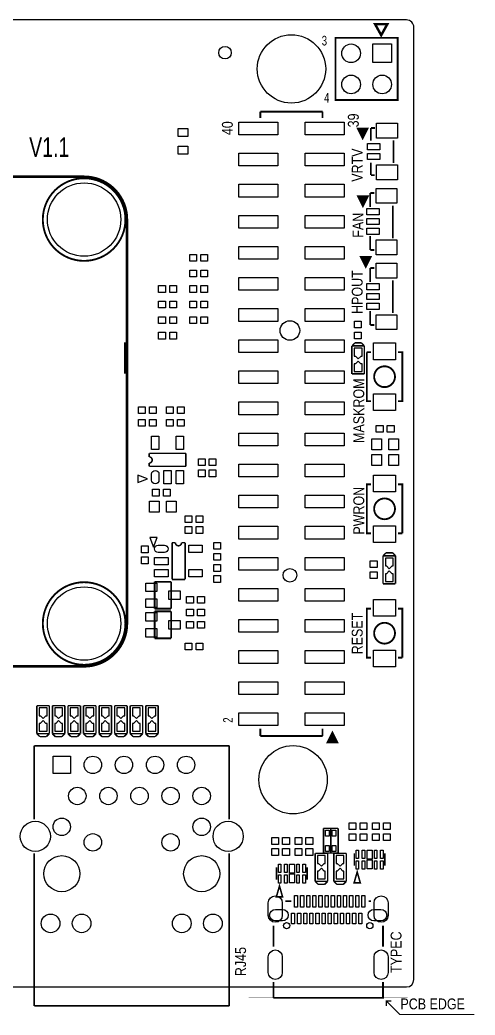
# Model space of a CAD drawing. Extents: x 0 to 105, y -6 to 78.
# Drawn here: x 67.3 to 104.5, y -2.8 to 78.5 of the extents above; entities that cross this region are included whole.
import ezdxf

# ---------------------------------------------------------------- set-up
doc = ezdxf.new("R2010")
doc.units = 0
for name, color, linetype in [('BG_OUTLINE', 2, 'CONTINUOUS'), ('BG_SILKSCREEN_TOP', 1, 'CONTINUOUS'), ('PG_SILKSCREEN_TOP', 3, 'CONTINUOUS'), ('PIN_TOP', 4, 'CONTINUOUS')]:
    doc.layers.add(name, color=color, linetype=linetype)

msp = doc.modelspace()

# ---------------------------------------------------------------- linework, layer by layer
at = {"layer": 'BG_OUTLINE'}
msp.add_lwpolyline([(99.50003, 77.899793, 0.414355), (98.900132, 78.499995), (0.100228, 78.499995, 0.414346), (-0.499974, 77.899793), (-0.499974, 0.099797, 0.414234), (0.100228, -0.500101), (98.900132, -0.500101, 0.414211), (99.50003, 0.099797)], format="xyb", close=True, dxfattribs=at)
at = {"layer": 'PG_SILKSCREEN_TOP'}
for points, const_width in [([(96.82988, 77.250011), (96.329881, 78.150009), (97.329879, 78.150009)], 0.2), ([(98.17989, 77.040003), (98.17989, 71.960003), (93.09989, 71.960003), (93.09989, 77.040003)], 0.150012), ([(95.319799, 68.829606), (95.719798, 69.629604), (94.9198, 69.629604)], 0.1524), ([(95.319799, 69.124601), (95.519799, 69.524601), (95.1198, 69.524601)], 0.250012), ([(95.338798, 63.291593), (95.738798, 64.091591), (94.938799, 64.091591)], 0.1524), ([(95.338798, 63.586589), (95.538798, 63.986588), (95.138799, 63.986588)], 0.250012), ([(95.56971, 58.338491), (95.969709, 59.13849), (95.169711, 59.13849)], 0.1524), ([(95.56971, 58.633487), (95.769709, 59.033486), (95.36971, 59.033486)], 0.250012), ([(92.84904, 20.275931), (92.44904, 19.475933), (93.249039, 19.475933)], 0.1524), ([(92.837, 20.012), (92.637, 19.612), (93.037, 19.612)], 0.250012), ([(94.869, 8.89), (94.615, 8.001), (95.123, 8.001)], 0.127), ([(88.519, 7.747), (88.265, 6.858), (88.773, 6.858)], 0.127)]:
    msp.add_lwpolyline(points, close=True, dxfattribs=dict(at, const_width=const_width))
for points, const_width in [([(92.04005, 70.999934), (86.96005, 70.999934)], 0.1524), ([(86.96005, 70.999934), (86.96005, 70.494627)], 0.1524), ([(92.04005, 70.999934), (92.04005, 70.494627)], 0.1524), ([(95.9834, 69.66679), (96.312203, 69.66679)], 0.1524), ([(95.9834, 69.66679), (95.9834, 68.641798)], 0.1524), ([(97.833383, 68.66951), (97.833383, 66.81409)], 0.1524), ([(95.9834, 66.841802), (95.9834, 65.81681)], 0.1524), ([(95.9834, 65.81681), (96.284796, 65.81681)], 0.1524), ([(72.561653, 65.68821), (37.465508, 65.68821)], 0.2032), ([(95.933412, 64.351789), (95.933412, 63.202591)], 0.1524), ([(95.933412, 64.351789), (96.258609, 64.351789)], 0.1524), ([(97.783396, 63.330607), (97.783396, 60.665512)], 0.1524), ([(97.783396, 63.330607), (97.783396, 60.665512)], 0.1524), ([(76.061773, 38.099492), (76.061773, 62.19063)], 0.2032), ([(95.933412, 60.843795), (95.933412, 59.701811)], 0.1524), ([(95.933412, 59.701811), (96.258609, 59.701811)], 0.1524), ([(95.933514, 58.2327), (95.933514, 57.083503)], 0.1524), ([(95.933514, 58.2327), (96.25871, 58.2327)], 0.1524), ([(97.783498, 57.211519), (97.783498, 54.546424)], 0.1524), ([(97.783498, 57.211519), (97.783498, 54.546424)], 0.1524), ([(95.933514, 54.724706), (95.933514, 53.582722)], 0.1524), ([(95.933514, 53.582722), (96.25871, 53.582722)], 0.1524), ([(75.929058, 49.606251), (75.929058, 52.146251)], 0.2032), ([(94.445099, 51.873912), (94.685104, 52.113688)], 0.127), ([(94.685104, 52.113688), (95.215202, 52.113688)], 0.127), ([(95.215202, 52.113688), (95.455207, 51.873912)], 0.127), ([(95.4532, 51.8668), (94.4372, 51.8668)], 0.127), ([(94.4372, 51.8668), (94.4372, 49.5808)], 0.127), ([(95.4532, 49.5808), (95.4532, 51.8668)], 0.127), ([(95.65419, 51.352196), (95.65419, 47.352204), (96.004202, 47.352204)], 0.1524), ([(96.004202, 51.352196), (95.65419, 51.352196)], 0.1524), ([(98.204198, 47.352204), (98.55421, 47.352204), (98.55421, 51.352196), (98.204198, 51.352196)], 0.1524), ([(94.4372, 49.5808), (95.4532, 49.5808)], 0.127), ([(76.061773, 40.639492), (76.061773, 44.449492)], 0.2032), ([(77.875105, 42.798009), (77.875105, 43.094885)], 0.127), ([(77.875105, 43.094885), (80.874895, 43.094885)], 0.127), ([(80.874895, 43.094885), (80.874895, 42.026586)], 0.127), ([(77.875105, 42.026586), (77.875105, 42.298087)], 0.127), ([(80.874895, 42.026586), (77.875105, 42.026586)], 0.127), ([(96.004202, 40.557196), (95.65419, 40.557196), (95.65419, 36.557204), (96.004202, 36.557204)], 0.1524), ([(98.55421, 36.557204), (98.55421, 40.557196), (98.204198, 40.557196)], 0.1524), ([(76.061773, 29.18841), (76.061773, 38.099492)], 0.2032), ([(98.204198, 36.557204), (98.55421, 36.557204)], 0.1524), ([(79.745586, 32.790105), (79.745586, 35.789895)], 0.127), ([(79.745586, 35.789895), (80.017087, 35.789895)], 0.127), ([(80.517009, 35.789895), (80.813885, 35.789895)], 0.127), ([(80.813885, 35.789895), (80.813885, 32.790105)], 0.127), ([(96.985099, 34.728912), (97.225104, 34.968688)], 0.127), ([(97.225104, 34.968688), (97.755202, 34.968688)], 0.127), ([(97.755202, 34.968688), (97.995207, 34.728912)], 0.127), ([(97.9932, 34.7218), (96.9772, 34.7218)], 0.127), ([(96.9772, 34.7218), (96.9772, 32.4358)], 0.127), ([(97.9932, 32.4358), (97.9932, 34.7218)], 0.127), ([(78.319122, 32.596074), (78.319122, 30.395926)], 0.153924), ([(79.668878, 32.596074), (78.319122, 32.596074)], 0.153924), ([(79.668878, 30.395926), (79.668878, 32.596074)], 0.153924), ([(80.813885, 32.790105), (79.745586, 32.790105)], 0.127), ([(96.9772, 32.4358), (97.9932, 32.4358)], 0.127), ([(78.319122, 30.395926), (79.668878, 30.395926)], 0.153924), ([(78.319122, 30.183074), (78.319122, 27.982926)], 0.153924), ([(79.668878, 30.183074), (78.319122, 30.183074)], 0.153924), ([(79.668878, 27.982926), (79.668878, 30.183074)], 0.153924), ([(96.004202, 30.397196), (95.65419, 30.397196), (95.65419, 26.397204), (96.004202, 26.397204)], 0.1524), ([(98.55421, 26.397204), (98.55421, 30.397196), (98.204198, 30.397196)], 0.1524), ([(78.319122, 27.982926), (79.668878, 27.982926)], 0.153924), ([(98.204198, 26.397204), (98.55421, 26.397204)], 0.1524), ([(24.560733, 25.68829), (72.561653, 25.68829)], 0.2032), ([(69.723, 22.479), (68.707, 22.479)], 0.127), ([(68.707, 22.479), (68.707, 20.193)], 0.127), ([(69.723, 20.193), (69.723, 22.479)], 0.127), ([(70.993, 22.479), (69.977, 22.479)], 0.127), ([(69.977, 22.479), (69.977, 20.193)], 0.127), ([(70.993, 20.193), (70.993, 22.479)], 0.127), ([(72.263, 22.479), (71.247, 22.479)], 0.127), ([(71.247, 22.479), (71.247, 20.193)], 0.127), ([(72.263, 20.193), (72.263, 22.479)], 0.127), ([(73.533, 22.479), (72.517, 22.479)], 0.127), ([(72.517, 22.479), (72.517, 20.193)], 0.127), ([(73.533, 20.193), (73.533, 22.479)], 0.127), ([(74.803, 22.479), (73.787, 22.479)], 0.127), ([(73.787, 22.479), (73.787, 20.193)], 0.127), ([(74.803, 20.193), (74.803, 22.479)], 0.127), ([(76.073, 22.479), (75.057, 22.479)], 0.127), ([(75.057, 22.479), (75.057, 20.193)], 0.127), ([(76.073, 20.193), (76.073, 22.479)], 0.127), ([(77.343, 22.479), (76.327, 22.479)], 0.127), ([(76.327, 22.479), (76.327, 20.193)], 0.127), ([(77.343, 20.193), (77.343, 22.479)], 0.127), ([(78.613, 22.479), (77.597, 22.479)], 0.127), ([(77.597, 22.479), (77.597, 20.193)], 0.127), ([(78.613, 20.193), (78.613, 22.479)], 0.127), ([(86.96005, 19.999935), (86.96005, 20.600137)], 0.1524), ([(92.04005, 19.999935), (92.04005, 20.600137)], 0.1524), ([(68.944998, 19.946112), (68.704993, 20.185888)], 0.127), ([(68.707, 20.193), (69.723, 20.193)], 0.127), ([(69.475096, 19.946112), (68.944998, 19.946112)], 0.127), ([(69.715101, 20.185888), (69.475096, 19.946112)], 0.127), ([(70.214998, 19.946112), (69.974993, 20.185888)], 0.127), ([(69.977, 20.193), (70.993, 20.193)], 0.127), ([(70.745096, 19.946112), (70.214998, 19.946112)], 0.127), ([(70.985101, 20.185888), (70.745096, 19.946112)], 0.127), ([(71.484998, 19.946112), (71.244993, 20.185888)], 0.127), ([(71.247, 20.193), (72.263, 20.193)], 0.127), ([(72.015096, 19.946112), (71.484998, 19.946112)], 0.127), ([(72.255101, 20.185888), (72.015096, 19.946112)], 0.127), ([(72.754998, 19.946112), (72.514993, 20.185888)], 0.127), ([(72.517, 20.193), (73.533, 20.193)], 0.127), ([(73.285096, 19.946112), (72.754998, 19.946112)], 0.127), ([(73.525101, 20.185888), (73.285096, 19.946112)], 0.127), ([(74.024998, 19.946112), (73.784993, 20.185888)], 0.127), ([(73.787, 20.193), (74.803, 20.193)], 0.127), ([(74.555096, 19.946112), (74.024998, 19.946112)], 0.127), ([(74.795101, 20.185888), (74.555096, 19.946112)], 0.127), ([(75.294998, 19.946112), (75.054993, 20.185888)], 0.127), ([(75.057, 20.193), (76.073, 20.193)], 0.127), ([(75.825096, 19.946112), (75.294998, 19.946112)], 0.127), ([(76.065101, 20.185888), (75.825096, 19.946112)], 0.127), ([(76.564998, 19.946112), (76.324993, 20.185888)], 0.127), ([(76.327, 20.193), (77.343, 20.193)], 0.127), ([(77.095096, 19.946112), (76.564998, 19.946112)], 0.127), ([(77.335101, 20.185888), (77.095096, 19.946112)], 0.127), ([(77.834998, 19.946112), (77.594993, 20.185888)], 0.127), ([(77.597, 20.193), (78.613, 20.193)], 0.127), ([(78.365096, 19.946112), (77.834998, 19.946112)], 0.127), ([(78.605101, 20.185888), (78.365096, 19.946112)], 0.127), ([(86.96005, 19.999935), (92.04005, 19.999935)], 0.1524), ([(68.484979, 19.199784), (84.414995, 19.199784)], 0.150012), ([(68.484979, 13.184099), (68.484979, 19.199784)], 0.150012), ([(84.414995, 19.199784), (84.414995, 13.184099)], 0.150012), ([(92.110052, 10.439908), (92.110052, 12.45997)], 0.127), ([(92.110052, 12.45997), (93.309948, 12.45997)], 0.127), ([(92.712286, 10.430002), (92.712286, 12.429998)], 0.127), ([(93.309948, 12.45997), (93.309948, 10.439908)], 0.127), ([(68.484979, -2.050212), (68.484979, 10.415499)], 0.150012), ([(84.414995, 10.415499), (84.414995, -2.050212)], 0.150012), ([(92.456, 10.414), (91.44, 10.414)], 0.127), ([(91.44, 10.414), (91.44, 8.128)], 0.127), ([(93.309948, 10.439908), (92.110052, 10.439908)], 0.127), ([(92.456, 8.128), (92.456, 10.414)], 0.127), ([(93.98, 10.414), (92.964, 10.414)], 0.127), ([(92.964, 10.414), (92.964, 8.128)], 0.127), ([(93.98, 8.128), (93.98, 10.414)], 0.127), ([(94.635091, 10.406101), (94.635091, 9.406103)], 0.127), ([(97.134909, 10.406101), (97.134909, 9.406103)], 0.127), ([(88.285091, 9.263101), (88.285091, 8.263103)], 0.127), ([(90.784909, 9.263101), (90.784909, 8.263103)], 0.127), ([(91.677998, 7.881112), (91.437993, 8.120888)], 0.127), ([(91.44, 8.128), (92.456, 8.128)], 0.127), ([(92.448101, 8.120888), (92.208096, 7.881112)], 0.127), ([(93.201998, 7.881112), (92.961993, 8.120888)], 0.127), ([(92.964, 8.128), (93.98, 8.128)], 0.127), ([(93.972101, 8.120888), (93.732096, 7.881112)], 0.127), ([(92.208096, 7.881112), (91.677998, 7.881112)], 0.127), ([(93.732096, 7.881112), (93.201998, 7.881112)], 0.127), ([(89.500075, 6.510884), (89.000076, 6.510884)], 0.1524), ([(96.000062, 6.510884), (95.800062, 6.510884)], 0.1524), ([(88.030075, 4.498391), (88.030075, 2.798394)], 0.1524), ([(96.970063, 2.798394), (96.970063, 4.498391)], 0.1524), ([(88.030075, -0.1016), (88.030075, -1.389101)], 0.1524), ([(88.030075, -1.389101), (96.970063, -1.389101), (96.970063, -0.1016)], 0.1524), ([(86.000057, -1.389101), (99.000081, -1.389101)], 0.0254), ([(97.650071, -1.65161), (97.250072, -1.65161), (97.250072, -2.051609)], 0.1), ([(97.250072, -1.65161), (98.35007, -2.751607), (104.450058, -2.751607)], 0.1), ([(84.414995, -2.050212), (68.484979, -2.050212)], 0.150012)]:
    msp.add_lwpolyline(points, dxfattribs=dict(at, const_width=const_width))
at = {"layer": 'PG_SILKSCREEN_TOP', "const_width": 0.1524}
for points in [[(75.936145, 62.188598, 1), (69.186146, 62.188598, 1)], [(97.954211, 49.3522, 1), (96.254189, 49.3522, 1)], [(97.954211, 38.5572, 1), (96.254189, 38.5572, 1)], [(75.936653, 29.18841, 1), (69.186654, 29.18841, 1)], [(97.954211, 28.3972, 1), (96.254189, 28.3972, 1)]]:
    msp.add_lwpolyline(points, format="xyb", close=True, dxfattribs=at)
at = {"layer": 'PG_SILKSCREEN_TOP'}
for points, const_width in [([(76.061773, 62.19063, 0.414214), (72.561653, 65.68821)], 0.2032), ([(77.875105, 42.298087, 1), (77.875105, 42.798009)], 0.127), ([(80.017087, 35.789895, 1), (80.517009, 35.789895)], 0.127), ([(72.561653, 25.68829, 0.414234), (76.061773, 29.18841)], 0.2032)]:
    msp.add_lwpolyline(points, format="xyb", dxfattribs=dict(at, const_width=const_width))
for points in [[(76.94295, 41.320999), (76.94295, 40.721001), (77.74305, 41.021)], [(78.531999, 36.21405), (77.932001, 36.21405), (78.232, 35.41395)]]:
    msp.add_lwpolyline(points, close=True, dxfattribs=at)
at = {"layer": 'PIN_TOP'}
for points in [[(97.67189, 76.532003), (97.67189, 75.008003), (96.14789, 75.008003), (96.14789, 76.532003)], [(88.372544, 69.109234), (85.197544, 69.109234), (85.197544, 70.150634), (88.372544, 70.150634)], [(93.802556, 69.109234), (90.627556, 69.109234), (90.627556, 70.150634), (93.802556, 70.150634)], [(96.457491, 70.051397), (98.159291, 70.051397), (98.159291, 68.832197), (96.457491, 68.832197)], [(81.04505, 68.97991), (80.24495, 68.97991), (80.24495, 69.629922), (81.04505, 69.629922)], [(95.700393, 68.395799), (96.716393, 68.395799), (96.716393, 67.887799), (95.700393, 67.887799)], [(81.04505, 67.530078), (80.24495, 67.530078), (80.24495, 68.18009), (81.04505, 68.18009)], [(88.372544, 66.569234), (85.197544, 66.569234), (85.197544, 67.610634), (88.372544, 67.610634)], [(93.802556, 66.569234), (90.627556, 66.569234), (90.627556, 67.610634), (93.802556, 67.610634)], [(95.700393, 67.595801), (96.716393, 67.595801), (96.716393, 67.087801), (95.700393, 67.087801)], [(96.457491, 66.651403), (98.159291, 66.651403), (98.159291, 65.432203), (96.457491, 65.432203)], [(88.372544, 64.029234), (85.197544, 64.029234), (85.197544, 65.070634), (88.372544, 65.070634)], [(93.802556, 64.029234), (90.627556, 64.029234), (90.627556, 65.070634), (93.802556, 65.070634)], [(96.407503, 64.736396), (98.109303, 64.736396), (98.109303, 63.517196), (96.407503, 63.517196)], [(95.650406, 63.080798), (96.666406, 63.080798), (96.666406, 62.572798), (95.650406, 62.572798)], [(88.372544, 61.489234), (85.197544, 61.489234), (85.197544, 62.530634), (88.372544, 62.530634)], [(93.802556, 61.489234), (90.627556, 61.489234), (90.627556, 62.530634), (93.802556, 62.530634)], [(95.650406, 62.2808), (96.666406, 62.2808), (96.666406, 61.7728), (95.650406, 61.7728)], [(95.650406, 61.480802), (96.666406, 61.480802), (96.666406, 60.972802), (95.650406, 60.972802)], [(96.407503, 60.536404), (98.109303, 60.536404), (98.109303, 59.317204), (96.407503, 59.317204)], [(88.372544, 58.949234), (85.197544, 58.949234), (85.197544, 59.990634), (88.372544, 59.990634)], [(93.802556, 58.949234), (90.627556, 58.949234), (90.627556, 59.990634), (93.802556, 59.990634)], [(81.189957, 58.780045), (81.189957, 59.329955), (81.739867, 59.329955), (81.739867, 58.780045)], [(82.090133, 58.780045), (82.090133, 59.329955), (82.640043, 59.329955), (82.640043, 58.780045)], [(96.407605, 58.617307), (98.109405, 58.617307), (98.109405, 57.398107), (96.407605, 57.398107)], [(81.189957, 57.510045), (81.189957, 58.059955), (81.739867, 58.059955), (81.739867, 57.510045)], [(82.090133, 57.510045), (82.090133, 58.059955), (82.640043, 58.059955), (82.640043, 57.510045)], [(88.372544, 56.409234), (85.197544, 56.409234), (85.197544, 57.450634), (88.372544, 57.450634)], [(93.802556, 56.409234), (90.627556, 56.409234), (90.627556, 57.450634), (93.802556, 57.450634)], [(95.650507, 56.96171), (96.666507, 56.96171), (96.666507, 56.45371), (95.650507, 56.45371)], [(79.199867, 56.789955), (79.199867, 56.240045), (78.649957, 56.240045), (78.649957, 56.789955)], [(80.100043, 56.789955), (80.100043, 56.240045), (79.550133, 56.240045), (79.550133, 56.789955)], [(81.189957, 56.240045), (81.189957, 56.789955), (81.739867, 56.789955), (81.739867, 56.240045)], [(82.090133, 56.240045), (82.090133, 56.789955), (82.640043, 56.789955), (82.640043, 56.240045)], [(95.650507, 56.161711), (96.666507, 56.161711), (96.666507, 55.653711), (95.650507, 55.653711)], [(79.199867, 55.519955), (79.199867, 54.970045), (78.649957, 54.970045), (78.649957, 55.519955)], [(80.100043, 55.519955), (80.100043, 54.970045), (79.550133, 54.970045), (79.550133, 55.519955)], [(81.189957, 54.970045), (81.189957, 55.519955), (81.739867, 55.519955), (81.739867, 54.970045)], [(82.090133, 54.970045), (82.090133, 55.519955), (82.640043, 55.519955), (82.640043, 54.970045)], [(95.650507, 55.361713), (96.666507, 55.361713), (96.666507, 54.853713), (95.650507, 54.853713)], [(88.372544, 53.869234), (85.197544, 53.869234), (85.197544, 54.910634), (88.372544, 54.910634)], [(93.802556, 53.869234), (90.627556, 53.869234), (90.627556, 54.910634), (93.802556, 54.910634)], [(78.649957, 53.700045), (78.649957, 54.249955), (79.199867, 54.249955), (79.199867, 53.700045)], [(79.550133, 53.700045), (79.550133, 54.249955), (80.100043, 54.249955), (80.100043, 53.700045)], [(81.189957, 53.700045), (81.189957, 54.249955), (81.739867, 54.249955), (81.739867, 53.700045)], [(82.090133, 53.700045), (82.090133, 54.249955), (82.640043, 54.249955), (82.640043, 53.700045)], [(94.644845, 53.887243), (95.194755, 53.887243), (95.194755, 53.337333), (94.644845, 53.337333)], [(96.407605, 54.417316), (98.109405, 54.417316), (98.109405, 53.198116), (96.407605, 53.198116)], [(79.199867, 52.979955), (79.199867, 52.430045), (78.649957, 52.430045), (78.649957, 52.979955)], [(80.100043, 52.979955), (80.100043, 52.430045), (79.550133, 52.430045), (79.550133, 52.979955)], [(94.644845, 52.987067), (95.194755, 52.987067), (95.194755, 52.437157), (94.644845, 52.437157)], [(88.372544, 51.329234), (85.197544, 51.329234), (85.197544, 52.370634), (88.372544, 52.370634)], [(93.802556, 51.329234), (90.627556, 51.329234), (90.627556, 52.370634), (93.802556, 52.370634)], [(96.2025, 52.113002), (98.0059, 52.113002), (98.0059, 50.741402), (96.2025, 50.741402)], [(95.264503, 51.674395), (94.628487, 51.674395), (94.628487, 51.040919), (94.712587, 51.040919), (94.717387, 51.040919), (94.952388, 50.80602), (95.187287, 51.040919), (95.191885, 51.040919), (95.264503, 51.040919)], [(95.265113, 50.402007), (95.176213, 50.402007), (95.172403, 50.402007), (94.948807, 50.625197), (94.725592, 50.402007), (94.696102, 50.402007), (94.628792, 50.402007), (94.628792, 49.765204), (95.265113, 49.765204)], [(88.372544, 48.789234), (85.197544, 48.789234), (85.197544, 49.830634), (88.372544, 49.830634)], [(93.802556, 48.789234), (90.627556, 48.789234), (90.627556, 49.830634), (93.802556, 49.830634)], [(88.372544, 46.249234), (85.197544, 46.249234), (85.197544, 47.290634), (88.372544, 47.290634)], [(93.802556, 46.249234), (90.627556, 46.249234), (90.627556, 47.290634), (93.802556, 47.290634)], [(96.2025, 47.962998), (98.0059, 47.962998), (98.0059, 46.591398), (96.2025, 46.591398)], [(76.998957, 46.334045), (76.998957, 46.883955), (77.548867, 46.883955), (77.548867, 46.334045)], [(77.899133, 46.334045), (77.899133, 46.883955), (78.449043, 46.883955), (78.449043, 46.334045)], [(79.284957, 46.334045), (79.284957, 46.883955), (79.834867, 46.883955), (79.834867, 46.334045)], [(80.185133, 46.334045), (80.185133, 46.883955), (80.735043, 46.883955), (80.735043, 46.334045)], [(76.998957, 45.318045), (76.998957, 45.867955), (77.548867, 45.867955), (77.548867, 45.318045)], [(77.899133, 45.318045), (77.899133, 45.867955), (78.449043, 45.867955), (78.449043, 45.318045)], [(79.834867, 45.867955), (79.834867, 45.318045), (79.284957, 45.318045), (79.284957, 45.867955)], [(80.735043, 45.867955), (80.735043, 45.318045), (80.185133, 45.318045), (80.185133, 45.867955)], [(88.372544, 43.709234), (85.197544, 43.709234), (85.197544, 44.750634), (88.372544, 44.750634)], [(93.802556, 43.709234), (90.627556, 43.709234), (90.627556, 44.750634), (93.802556, 44.750634)], [(96.429957, 44.810045), (96.429957, 45.359955), (96.979867, 45.359955), (96.979867, 44.810045)], [(97.330133, 44.810045), (97.330133, 45.359955), (97.880043, 45.359955), (97.880043, 44.810045)], [(78.674951, 43.398046), (78.075053, 43.398046), (78.075053, 44.498146), (78.674951, 44.498146)], [(80.674947, 43.398046), (80.075049, 43.398046), (80.075049, 44.498146), (80.674947, 44.498146)], [(96.054926, 43.365039), (96.054926, 44.264936), (96.855026, 44.264936), (96.855026, 43.365039)], [(97.454974, 43.365039), (97.454974, 44.264936), (98.255074, 44.264936), (98.255074, 43.365039)], [(82.443955, 42.085133), (81.894045, 42.085133), (81.894045, 42.635043), (82.443955, 42.635043)], [(83.332955, 42.085133), (82.783045, 42.085133), (82.783045, 42.635043), (83.332955, 42.635043)], [(96.054926, 42.095039), (96.054926, 42.994936), (96.855026, 42.994936), (96.855026, 42.095039)], [(97.454974, 42.095039), (97.454974, 42.994936), (98.255074, 42.994936), (98.255074, 42.095039)], [(79.674949, 40.59795), (79.075051, 40.59795), (79.075051, 41.69805), (79.674949, 41.69805)], [(80.674947, 40.59795), (80.075049, 40.59795), (80.075049, 41.69805), (80.674947, 41.69805)], [(82.443955, 41.184957), (81.894045, 41.184957), (81.894045, 41.734867), (82.443955, 41.734867)], [(83.332955, 41.184957), (82.783045, 41.184957), (82.783045, 41.734867), (83.332955, 41.734867)], [(88.372544, 41.169234), (85.197544, 41.169234), (85.197544, 42.210634), (88.372544, 42.210634)], [(93.802556, 41.169234), (90.627556, 41.169234), (90.627556, 42.210634), (93.802556, 42.210634)], [(98.0059, 39.946402), (96.2025, 39.946402), (96.2025, 41.318002), (98.0059, 41.318002)], [(78.141957, 39.603045), (78.141957, 40.152955), (78.691867, 40.152955), (78.691867, 39.603045)], [(79.042133, 39.603045), (79.042133, 40.152955), (79.592043, 40.152955), (79.592043, 39.603045)], [(77.893926, 38.285039), (77.893926, 39.184936), (78.694026, 39.184936), (78.694026, 38.285039)], [(79.293974, 38.285039), (79.293974, 39.184936), (80.094074, 39.184936), (80.094074, 38.285039)], [(88.372544, 38.629234), (85.197544, 38.629234), (85.197544, 39.670634), (88.372544, 39.670634)], [(93.802556, 38.629234), (90.627556, 38.629234), (90.627556, 39.670634), (93.802556, 39.670634)], [(80.808957, 37.444045), (80.808957, 37.993955), (81.358867, 37.993955), (81.358867, 37.444045)], [(81.709133, 37.444045), (81.709133, 37.993955), (82.259043, 37.993955), (82.259043, 37.444045)], [(80.808957, 36.555045), (80.808957, 37.104955), (81.358867, 37.104955), (81.358867, 36.555045)], [(81.709133, 36.555045), (81.709133, 37.104955), (82.259043, 37.104955), (82.259043, 36.555045)], [(88.372544, 36.089234), (85.197544, 36.089234), (85.197544, 37.130634), (88.372544, 37.130634)], [(93.802556, 36.089234), (90.627556, 36.089234), (90.627556, 37.130634), (93.802556, 37.130634)], [(98.0059, 35.796398), (96.2025, 35.796398), (96.2025, 37.167998), (98.0059, 37.167998)], [(83.164197, 35.802443), (83.714107, 35.802443), (83.714107, 35.252533), (83.164197, 35.252533)], [(77.245997, 35.523043), (77.795907, 35.523043), (77.795907, 34.973133), (77.245997, 34.973133)], [(81.117034, 34.990049), (81.117034, 35.589947), (82.217133, 35.589947), (82.217133, 34.990049)], [(77.245997, 34.622867), (77.795907, 34.622867), (77.795907, 34.072957), (77.245997, 34.072957)], [(78.316938, 33.990051), (78.316938, 34.589949), (79.417037, 34.589949), (79.417037, 33.990051)], [(83.164197, 34.902267), (83.714107, 34.902267), (83.714107, 34.352357), (83.164197, 34.352357)], [(88.372544, 33.549234), (85.197544, 33.549234), (85.197544, 34.590634), (88.372544, 34.590634)], [(93.802556, 33.549234), (90.627556, 33.549234), (90.627556, 34.590634), (93.802556, 34.590634)], [(96.490155, 33.753933), (95.940245, 33.753933), (95.940245, 34.303843), (96.490155, 34.303843)], [(97.804503, 34.529395), (97.168487, 34.529395), (97.168487, 33.895919), (97.252587, 33.895919), (97.257387, 33.895919), (97.492388, 33.66102), (97.727287, 33.895919), (97.731885, 33.895919), (97.804503, 33.895919)], [(78.316938, 32.990053), (78.316938, 33.589951), (79.417037, 33.589951), (79.417037, 32.990053)], [(81.117034, 32.990053), (81.117034, 33.589951), (82.217133, 33.589951), (82.217133, 32.990053)], [(83.713955, 33.449133), (83.164045, 33.449133), (83.164045, 33.999043), (83.713955, 33.999043)], [(96.490155, 32.853757), (95.940245, 32.853757), (95.940245, 33.403667), (96.490155, 33.403667)], [(97.805113, 33.257007), (97.716213, 33.257007), (97.712403, 33.257007), (97.488807, 33.480197), (97.265592, 33.257007), (97.236102, 33.257007), (97.168792, 33.257007), (97.168792, 32.620204), (97.805113, 32.620204)], [(83.713955, 32.548957), (83.164045, 32.548957), (83.164045, 33.098867), (83.713955, 33.098867)], [(77.594092, 32.495985), (78.493988, 32.495985), (78.493988, 31.795987), (77.594092, 31.795987)], [(79.494012, 31.845999), (80.393908, 31.845999), (80.393908, 31.146001), (79.494012, 31.146001)], [(88.372544, 31.009234), (85.197544, 31.009234), (85.197544, 32.050634), (88.372544, 32.050634)], [(93.802556, 31.009234), (90.627556, 31.009234), (90.627556, 32.050634), (93.802556, 32.050634)], [(77.594092, 31.196013), (78.493988, 31.196013), (78.493988, 30.496015), (77.594092, 30.496015)], [(81.485867, 31.389955), (81.485867, 30.840045), (80.935957, 30.840045), (80.935957, 31.389955)], [(82.386043, 31.389955), (82.386043, 30.840045), (81.836133, 30.840045), (81.836133, 31.389955)], [(98.0059, 29.786402), (96.2025, 29.786402), (96.2025, 31.158002), (98.0059, 31.158002)], [(77.594092, 30.082985), (78.493988, 30.082985), (78.493988, 29.382987), (77.594092, 29.382987)], [(81.485867, 30.373955), (81.485867, 29.824045), (80.935957, 29.824045), (80.935957, 30.373955)], [(82.386043, 30.373955), (82.386043, 29.824045), (81.836133, 29.824045), (81.836133, 30.373955)], [(79.494012, 29.432999), (80.393908, 29.432999), (80.393908, 28.733001), (79.494012, 28.733001)], [(81.485867, 29.357955), (81.485867, 28.808045), (80.935957, 28.808045), (80.935957, 29.357955)], [(82.386043, 29.357955), (82.386043, 28.808045), (81.836133, 28.808045), (81.836133, 29.357955)], [(88.372544, 28.469234), (85.197544, 28.469234), (85.197544, 29.510634), (88.372544, 29.510634)], [(93.802556, 28.469234), (90.627556, 28.469234), (90.627556, 29.510634), (93.802556, 29.510634)], [(77.594092, 28.783013), (78.493988, 28.783013), (78.493988, 28.083015), (77.594092, 28.083015)], [(80.808957, 27.030045), (80.808957, 27.579955), (81.358867, 27.579955), (81.358867, 27.030045)], [(81.709133, 27.030045), (81.709133, 27.579955), (82.259043, 27.579955), (82.259043, 27.030045)], [(88.372544, 25.929234), (85.197544, 25.929234), (85.197544, 26.970634), (88.372544, 26.970634)], [(93.802556, 25.929234), (90.627556, 25.929234), (90.627556, 26.970634), (93.802556, 26.970634)], [(98.0059, 25.636398), (96.2025, 25.636398), (96.2025, 27.007998), (98.0059, 27.007998)], [(88.372544, 23.389234), (85.197544, 23.389234), (85.197544, 24.430634), (88.372544, 24.430634)], [(93.802556, 23.389234), (90.627556, 23.389234), (90.627556, 24.430634), (93.802556, 24.430634)], [(68.895087, 21.657793), (68.983987, 21.657793), (68.987797, 21.657793), (69.211393, 21.434603), (69.434608, 21.657793), (69.464098, 21.657793), (69.531408, 21.657793), (69.531408, 22.294596), (68.895087, 22.294596)], [(70.165087, 21.657793), (70.253987, 21.657793), (70.257797, 21.657793), (70.481393, 21.434603), (70.704608, 21.657793), (70.734098, 21.657793), (70.801408, 21.657793), (70.801408, 22.294596), (70.165087, 22.294596)], [(71.435087, 21.657793), (71.523987, 21.657793), (71.527797, 21.657793), (71.751393, 21.434603), (71.974608, 21.657793), (72.004098, 21.657793), (72.071408, 21.657793), (72.071408, 22.294596), (71.435087, 22.294596)], [(72.705087, 21.657793), (72.793987, 21.657793), (72.797797, 21.657793), (73.021393, 21.434603), (73.244608, 21.657793), (73.274098, 21.657793), (73.341408, 21.657793), (73.341408, 22.294596), (72.705087, 22.294596)], [(73.975087, 21.657793), (74.063987, 21.657793), (74.067797, 21.657793), (74.291393, 21.434603), (74.514608, 21.657793), (74.544098, 21.657793), (74.611408, 21.657793), (74.611408, 22.294596), (73.975087, 22.294596)], [(75.245087, 21.657793), (75.333987, 21.657793), (75.337797, 21.657793), (75.561393, 21.434603), (75.784608, 21.657793), (75.814098, 21.657793), (75.881408, 21.657793), (75.881408, 22.294596), (75.245087, 22.294596)], [(76.515087, 21.657793), (76.603987, 21.657793), (76.607797, 21.657793), (76.831393, 21.434603), (77.054608, 21.657793), (77.084098, 21.657793), (77.151408, 21.657793), (77.151408, 22.294596), (76.515087, 22.294596)], [(77.785087, 21.657793), (77.873987, 21.657793), (77.877797, 21.657793), (78.101393, 21.434603), (78.324608, 21.657793), (78.354098, 21.657793), (78.421408, 21.657793), (78.421408, 22.294596), (77.785087, 22.294596)], [(68.895697, 20.385405), (69.531713, 20.385405), (69.531713, 21.018881), (69.447613, 21.018881), (69.442813, 21.018881), (69.207812, 21.25378), (68.972913, 21.018881), (68.968315, 21.018881), (68.895697, 21.018881)], [(70.165697, 20.385405), (70.801713, 20.385405), (70.801713, 21.018881), (70.717613, 21.018881), (70.712813, 21.018881), (70.477812, 21.25378), (70.242913, 21.018881), (70.238315, 21.018881), (70.165697, 21.018881)], [(71.435697, 20.385405), (72.071713, 20.385405), (72.071713, 21.018881), (71.987613, 21.018881), (71.982813, 21.018881), (71.747812, 21.25378), (71.512913, 21.018881), (71.508315, 21.018881), (71.435697, 21.018881)], [(72.705697, 20.385405), (73.341713, 20.385405), (73.341713, 21.018881), (73.257613, 21.018881), (73.252813, 21.018881), (73.017812, 21.25378), (72.782913, 21.018881), (72.778315, 21.018881), (72.705697, 21.018881)], [(73.975697, 20.385405), (74.611713, 20.385405), (74.611713, 21.018881), (74.527613, 21.018881), (74.522813, 21.018881), (74.287812, 21.25378), (74.052913, 21.018881), (74.048315, 21.018881), (73.975697, 21.018881)], [(75.245697, 20.385405), (75.881713, 20.385405), (75.881713, 21.018881), (75.797613, 21.018881), (75.792813, 21.018881), (75.557812, 21.25378), (75.322913, 21.018881), (75.318315, 21.018881), (75.245697, 21.018881)], [(76.515697, 20.385405), (77.151713, 20.385405), (77.151713, 21.018881), (77.067613, 21.018881), (77.062813, 21.018881), (76.827812, 21.25378), (76.592913, 21.018881), (76.588315, 21.018881), (76.515697, 21.018881)], [(77.785697, 20.385405), (78.421713, 20.385405), (78.421713, 21.018881), (78.337613, 21.018881), (78.332813, 21.018881), (78.097812, 21.25378), (77.862913, 21.018881), (77.858315, 21.018881), (77.785697, 21.018881)], [(88.372544, 20.849234), (85.197544, 20.849234), (85.197544, 21.890634), (88.372544, 21.890634)], [(93.802556, 20.849234), (90.627556, 20.849234), (90.627556, 21.890634), (93.802556, 21.890634)], [(70.023787, 16.928592), (70.023787, 18.350992), (71.446187, 18.350992), (71.446187, 16.928592)], [(92.584918, 11.805044), (92.284918, 11.805044), (92.284918, 12.305144), (92.584918, 12.305144)], [(93.135082, 11.805044), (92.835082, 11.805044), (92.835082, 12.305144), (93.135082, 12.305144)], [(94.213045, 12.917043), (94.762955, 12.917043), (94.762955, 12.367133), (94.213045, 12.367133)], [(95.102045, 12.917043), (95.651955, 12.917043), (95.651955, 12.367133), (95.102045, 12.367133)], [(96.118045, 12.917043), (96.667955, 12.917043), (96.667955, 12.367133), (96.118045, 12.367133)], [(97.007045, 12.917043), (97.556955, 12.917043), (97.556955, 12.367133), (97.007045, 12.367133)], [(87.888445, 11.697843), (88.438355, 11.697843), (88.438355, 11.147933), (87.888445, 11.147933)], [(88.777445, 11.697843), (89.327355, 11.697843), (89.327355, 11.147933), (88.777445, 11.147933)], [(89.793445, 11.697843), (90.343355, 11.697843), (90.343355, 11.147933), (89.793445, 11.147933)], [(90.682445, 11.697843), (91.232355, 11.697843), (91.232355, 11.147933), (90.682445, 11.147933)], [(94.213045, 12.016867), (94.762955, 12.016867), (94.762955, 11.466957), (94.213045, 11.466957)], [(95.102045, 12.016867), (95.651955, 12.016867), (95.651955, 11.466957), (95.102045, 11.466957)], [(96.118045, 12.016867), (96.667955, 12.016867), (96.667955, 11.466957), (96.118045, 11.466957)], [(97.007045, 12.016867), (97.556955, 12.016867), (97.556955, 11.466957), (97.007045, 11.466957)], [(87.888445, 10.797667), (88.438355, 10.797667), (88.438355, 10.247757), (87.888445, 10.247757)], [(88.777445, 10.797667), (89.327355, 10.797667), (89.327355, 10.247757), (88.777445, 10.247757)], [(89.793445, 10.797667), (90.343355, 10.797667), (90.343355, 10.247757), (89.793445, 10.247757)], [(90.682445, 10.797667), (91.232355, 10.797667), (91.232355, 10.247757), (90.682445, 10.247757)], [(92.584918, 10.554856), (92.284918, 10.554856), (92.284918, 11.054956), (92.584918, 11.054956)], [(93.135082, 10.554856), (92.835082, 10.554856), (92.835082, 11.054956), (93.135082, 11.054956)], [(94.785002, 10.003384), (94.785002, 10.683392), (94.985002, 10.683392), (94.985002, 10.003384)], [(95.285103, 10.003384), (95.285103, 10.683392), (95.485102, 10.683392), (95.485102, 10.003384)], [(95.685, 9.926193), (95.685, 10.676204), (96.085, 10.676204), (96.085, 9.926193)], [(96.284898, 10.003384), (96.284898, 10.683392), (96.484897, 10.683392), (96.484897, 10.003384)], [(96.784998, 10.003384), (96.784998, 10.683392), (96.984998, 10.683392), (96.984998, 10.003384)], [(91.628087, 9.592793), (91.716987, 9.592793), (91.720797, 9.592793), (91.944393, 9.369603), (92.167608, 9.592793), (92.197098, 9.592793), (92.264408, 9.592793), (92.264408, 10.229596), (91.628087, 10.229596)], [(93.152087, 9.592793), (93.240987, 9.592793), (93.244797, 9.592793), (93.468393, 9.369603), (93.691608, 9.592793), (93.721098, 9.592793), (93.788408, 9.592793), (93.788408, 10.229596), (93.152087, 10.229596)], [(94.785002, 9.128608), (94.785002, 9.808616), (94.985002, 9.808616), (94.985002, 9.128608)], [(95.285103, 9.128608), (95.285103, 9.808616), (95.485102, 9.808616), (95.485102, 9.128608)], [(95.685, 9.135796), (95.685, 9.885807), (96.085, 9.885807), (96.085, 9.135796)], [(96.284898, 9.128608), (96.284898, 9.808616), (96.484897, 9.808616), (96.484897, 9.128608)], [(96.784998, 9.128608), (96.784998, 9.808616), (96.984998, 9.808616), (96.984998, 9.128608)], [(88.435002, 8.860384), (88.435002, 9.540392), (88.635002, 9.540392), (88.635002, 8.860384)], [(88.935103, 8.860384), (88.935103, 9.540392), (89.135102, 9.540392), (89.135102, 8.860384)], [(89.335, 8.783193), (89.335, 9.533204), (89.735, 9.533204), (89.735, 8.783193)], [(89.934898, 8.860384), (89.934898, 9.540392), (90.134897, 9.540392), (90.134897, 8.860384)], [(90.434998, 8.860384), (90.434998, 9.540392), (90.634998, 9.540392), (90.634998, 8.860384)], [(91.628697, 8.320405), (92.264713, 8.320405), (92.264713, 8.953881), (92.180613, 8.953881), (92.175813, 8.953881), (91.940812, 9.18878), (91.705913, 8.953881), (91.701315, 8.953881), (91.628697, 8.953881)], [(93.152697, 8.320405), (93.788713, 8.320405), (93.788713, 8.953881), (93.704613, 8.953881), (93.699813, 8.953881), (93.464812, 9.18878), (93.229913, 8.953881), (93.225315, 8.953881), (93.152697, 8.953881)], [(88.435002, 7.985608), (88.435002, 8.665616), (88.635002, 8.665616), (88.635002, 7.985608)], [(88.935103, 7.985608), (88.935103, 8.665616), (89.135102, 8.665616), (89.135102, 7.985608)], [(89.335, 7.992796), (89.335, 8.742807), (89.735, 8.742807), (89.735, 7.992796)], [(89.934898, 7.985608), (89.934898, 8.665616), (90.134897, 8.665616), (90.134897, 7.985608)], [(90.434998, 7.985608), (90.434998, 8.665616), (90.634998, 8.665616), (90.634998, 7.985608)], [(89.748081, 6.00329), (89.748081, 6.96849), (90.002081, 6.96849), (90.002081, 6.00329)], [(90.24808, 6.00329), (90.24808, 6.96849), (90.50208, 6.96849), (90.50208, 6.00329)], [(90.748079, 6.00329), (90.748079, 6.96849), (91.002079, 6.96849), (91.002079, 6.00329)], [(91.248078, 6.00329), (91.248078, 6.96849), (91.502078, 6.96849), (91.502078, 6.00329)], [(91.748077, 6.00329), (91.748077, 6.96849), (92.002077, 6.96849), (92.002077, 6.00329)], [(92.248076, 6.00329), (92.248076, 6.96849), (92.502076, 6.96849), (92.502076, 6.00329)], [(92.748075, 6.00329), (92.748075, 6.96849), (93.002075, 6.96849), (93.002075, 6.00329)], [(93.248074, 6.00329), (93.248074, 6.96849), (93.502074, 6.96849), (93.502074, 6.00329)], [(93.748073, 6.00329), (93.748073, 6.96849), (94.002073, 6.96849), (94.002073, 6.00329)], [(94.248072, 6.00329), (94.248072, 6.96849), (94.502072, 6.96849), (94.502072, 6.00329)], [(94.748071, 6.00329), (94.748071, 6.96849), (95.002071, 6.96849), (95.002071, 6.00329)], [(95.24807, 6.00329), (95.24807, 6.96849), (95.50207, 6.96849), (95.50207, 6.00329)], [(89.498068, 4.654093), (89.498068, 5.517693), (89.752068, 5.517693), (89.752068, 4.654093)], [(89.998067, 4.654093), (89.998067, 5.517693), (90.252067, 5.517693), (90.252067, 4.654093)], [(90.498066, 4.654093), (90.498066, 5.517693), (90.752066, 5.517693), (90.752066, 4.654093)], [(90.998065, 4.654093), (90.998065, 5.517693), (91.252065, 5.517693), (91.252065, 4.654093)], [(91.498064, 4.654093), (91.498064, 5.517693), (91.752064, 5.517693), (91.752064, 4.654093)], [(91.998063, 4.654093), (91.998063, 5.517693), (92.252063, 5.517693), (92.252063, 4.654093)], [(92.498062, 4.654093), (92.498062, 5.517693), (92.752062, 5.517693), (92.752062, 4.654093)], [(92.998061, 4.654093), (92.998061, 5.517693), (93.252061, 5.517693), (93.252061, 4.654093)], [(93.49806, 4.654093), (93.49806, 5.517693), (93.75206, 5.517693), (93.75206, 4.654093)], [(93.998059, 4.654093), (93.998059, 5.517693), (94.252059, 5.517693), (94.252059, 4.654093)], [(94.498058, 4.654093), (94.498058, 5.517693), (94.752058, 5.517693), (94.752058, 4.654093)], [(94.998057, 4.654093), (94.998057, 5.517693), (95.252057, 5.517693), (95.252057, 4.654093)]]:
    msp.add_lwpolyline(points, close=True, dxfattribs=at)
for points in [[(78.674951, 41.398101), (78.674951, 40.897899, -1), (78.075053, 40.897899), (78.075053, 41.398101, -1)], [(79.117101, 34.990049), (78.616899, 34.990049, -1), (78.616899, 35.589947), (79.117101, 35.589947, -1)], [(88.751562, 6.368898), (88.751562, 5.352898, -1), (87.608562, 5.352898), (87.608562, 6.368898, -1)], [(97.391576, 6.368898), (97.391576, 5.352898, -1), (96.248576, 5.352898), (96.248576, 6.368898, -1)], [(88.772162, 4.890999), (88.187962, 4.890999, -1), (88.187962, 5.830799), (88.772162, 5.830799, -1)], [(96.227976, 5.830799), (96.812176, 5.830799, -1), (96.812176, 4.890999), (96.227976, 4.890999, -1)], [(88.751562, 1.945894), (88.751562, 0.675894, -1), (87.608562, 0.675894), (87.608562, 1.945894, -1)], [(97.391576, 1.945894), (97.391576, 0.675894, -1), (96.248576, 0.675894), (96.248576, 1.945894, -1)]]:
    msp.add_lwpolyline(points, format="xyb", close=True, dxfattribs=at)
for centre, radius in [((89.499999, 74.4998), 2.794), ((94.36989, 75.770003), 0.762), ((84.074, 75.819), 0.508), ((94.36989, 73.230003), 0.762), ((96.90989, 73.230003), 0.762), ((72.561145, 62.188598), 2.9972), ((89.372186, 53.125218), 0.8001), ((89.372186, 33.125207), 0.5588), ((72.561653, 29.18841), 2.9972), ((89.632206, 16.42364), 2.794), ((73.274987, 17.639792), 0.7112), ((75.814987, 17.639792), 0.7112), ((78.354987, 17.639792), 0.7112), ((80.894987, 17.639792), 0.7112), ((72.004987, 15.099792), 0.7112), ((74.544987, 15.099792), 0.7112), ((77.084987, 15.099792), 0.7112), ((79.624987, 15.099792), 0.7112), ((82.164987, 15.099792), 0.7112), ((68.574996, 11.799799), 1.2319), ((70.734987, 12.579782), 0.7112), ((82.164987, 12.579782), 0.7112), ((84.324977, 11.799799), 1.2319), ((73.274987, 11.309782), 0.7112), ((79.624987, 11.309782), 0.7112), ((70.734987, 8.749792), 1.4732), ((82.164987, 8.749792), 1.4732), ((69.819977, 4.68978), 0.762), ((72.359977, 4.68978), 0.762), ((80.539996, 4.68978), 0.762), ((83.079996, 4.68978), 0.762), ((89.100076, 4.510888), 0.254), ((95.900062, 4.510888), 0.254)]:
    msp.add_circle(centre, radius, dxfattribs=at)

# ---------------------------------------------------------------- texts
at = {"layer": 'BG_SILKSCREEN_TOP', "width": 0.746032}
msp.add_text('V1.1', height=1.6002, dxfattribs=at).set_placement((68.072, 67.31))
at = {"layer": 'BG_SILKSCREEN_TOP', "width": 0.857143}
for s, p in [('VRTV', (95.3135, 65.278)), ('FAN', (95.377, 60.706)), ('HPOUT', (95.3135, 54.483)), ('MASKROM', (95.4405, 43.942)), ('PWRON', (95.4405, 36.449)), ('RESET', (95.3135, 26.67)), ('TYPEC', (98.4885, 0.635)), ('RJ45', (85.7885, 0.381))]:
    msp.add_text(s, height=0.889, rotation=90, dxfattribs=at).set_placement(p)
at = {"layer": 'PG_SILKSCREEN_TOP'}
for s, height, width, p in [('3', 0.7874, 0.741935, (91.973527, 76.411658)), ('4', 0.7874, 0.741935, (92.1639, 71.7423)), ('PCB EDGE', 0.889, 0.857143, (98.402064, -2.332609))]:
    msp.add_text(s, height=height, dxfattribs=dict(at, width=width)).set_placement(p)
for s, height, width, p in [('39', 0.889, 0.857143, (94.996, 69.723)), ('40', 0.889, 0.857143, (84.709, 69.088)), ('2', 0.7874, 0.741935, (84.709, 21.082))]:
    msp.add_text(s, height=height, rotation=90, dxfattribs=dict(at, width=width)).set_placement(p)

doc.saveas('drawing.dxf')
